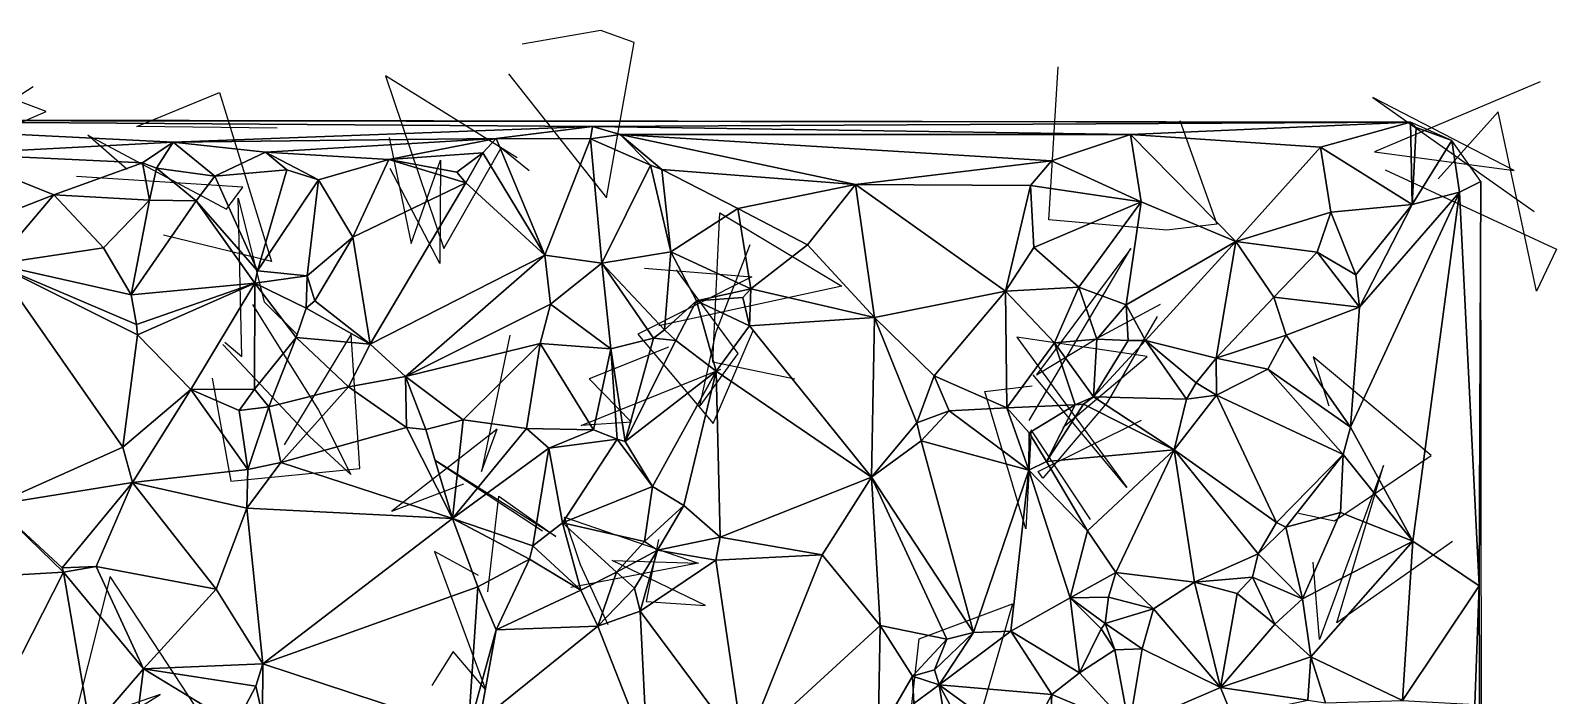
# Model space of a CAD drawing. Header units: metres. Extents: x -15.7 to 15.7, y -15.8 to 15.9.
# Drawn here: x 0.64 to 15.71, y 9.31 to 15.87 of the extents above; entities that cross this region are included whole.
import ezdxf

# ---------------------------------------------------------------- set-up
doc = ezdxf.new("R2010")
doc.units = ezdxf.units.M
doc.layers.add('CRACKS', color=1, linetype='Continuous')
doc.layers.add('STREET_MESH', color=7, linetype='Continuous')

msp = doc.modelspace()

# ---------------------------------------------------------------- linework, layer by layer
at = {"layer": 'CRACKS'}
for points in [[(5.362, 15.445, 0.1), (6.329, 14.22, 0.1), (6.604, 15.753, 0.1), (6.274, 15.872, 0.1), (5.496, 15.737, 0.1)], [(0.67, 15.315, 0.1), (-0.759, 14.393, 0.1), (0.797, 15.072, 0.1), (-0.027, 15.381, 0.1), (-0.833, 15.024, 0.1)], [(5.447, 14.616, 0.1), (4.148, 15.425, 0.1), (4.723, 13.72, 0.1), (5.29, 14.714, 0.1), (5.566, 14.489, 0.1)], [(11.991, 14.982, 0.1), (12.357, 13.961, 0.1), (11.861, 13.9, 0.1), (10.698, 14.003, 0.1), (10.79, 15.512, 0.1)], [(3.078, 14.907, 0.1), (1.694, 14.924, 0.1), (2.51, 15.259, 0.1), (3.023, 13.593, 0.1), (1.957, 13.853, 0.1)], [(15.548, 15.365, 0.1), (13.913, 14.675, 0.1), (15.293, 14.489, 0.1), (13.897, 15.211, 0.1), (15.488, 14.085, 0.1)], [(14.017, 14.497, 0.1), (15.71, 13.712, 0.1), (15.512, 13.299, 0.1), (15.135, 15.069, 0.1), (14.542, 14.407, 0.1)], [(1.596, 14.499, 0.1), (1.21, 14.838, 0.1), (2.578, 14.108, 0.1), (2.739, 14.327, 0.1), (1.096, 14.431, 0.1)], [(4.183, 14.816, 0.1), (4.401, 13.769, 0.1), (4.69, 14.593, 0.1), (4.684, 13.571, 0.1), (4.193, 14.511, 0.1)], [(2.563, 12.796, 0.1), (2.729, 12.654, 0.1), (2.694, 14.217, 0.1), (2.951, 13.192, 0.1), (3.281, 12.865, 0.1)], [(8.191, 12.431, 0.1), (7.379, 12.597, 0.1), (7.448, 14.071, 0.1), (8.653, 13.347, 0.1), (6.847, 12.957, 0.1)], [(7.018, 13.509, 0.1), (7.627, 12.684, 0.1), (7.251, 12.168, 0.1), (7.413, 12.897, 0.1), (7.747, 13.76, 0.1)], [(10.502, 12.022, 0.1), (11.506, 13.72, 0.1), (10.576, 12.472, 0.1), (11.182, 12.837, 0.1), (11.8, 13.169, 0.1)], [(6.705, 13.526, 0.1), (7.764, 13.439, 0.1), (6.638, 12.875, 0.1), (7.382, 11.993, 0.1), (7.782, 12.917, 0.1)], [(2.835, 13.167, 0.1), (3.486, 12.125, 0.1), (3.805, 11.489, 0.1), (3.399, 11.864, 0.1), (2.543, 12.772, 0.1)], [(11.767, 13.05, 0.1), (11.274, 12.198, 0.1), (10.638, 11.454, 0.1), (10.593, 11.519, 0.1), (11.613, 12.025, 0.1)], [(2.437, 12.44, 0.1), (2.622, 11.422, 0.1), (3.896, 11.548, 0.1), (3.808, 12.874, 0.1), (3.146, 11.782, 0.1)], [(5.375, 12.864, 0.1), (5.096, 11.519, 0.1), (5.249, 11.937, 0.1), (4.211, 11.126, 0.1), (4.92, 11.396, 0.1)], [(10.837, 11.952, 0.1), (11.668, 12.655, 0.1), (10.382, 12.844, 0.1), (11.468, 11.36, 0.1), (10.541, 12.472, 0.1)], [(6.943, 12.745, 0.1), (6.158, 12.434, 0.1), (6.578, 12.005, 0.1), (6.079, 11.974, 0.1), (7.46, 12.529, 0.1)], [(13.161, 11.107, 0.1), (13.517, 11.031, 0.1), (14.473, 11.675, 0.1), (13.307, 12.651, 0.1), (13.462, 12.168, 0.1)], [(11.108, 11.045, 0.1), (10.523, 11.931, 0.1), (10.469, 10.952, 0.1), (10.065, 12.309, 0.1), (10.534, 12.365, 0.1)], [(5.159, 10.33, 0.1), (5.267, 11.276, 0.1), (5.829, 10.878, 0.1), (4.635, 11.629, 0.1), (5.699, 10.933, 0.1)], [(14.682, 10.828, 0.1), (13.54, 10.025, 0.1), (14.001, 11.578, 0.1), (13.371, 9.859, 0.1), (13.308, 10.622, 0.1)], [(6.347, 10.004, 0.1), (6.073, 10.596, 0.1), (5.915, 11.068, 0.1), (7.236, 10.613, 0.1), (5.978, 10.373, 0.1)], [(5.066, 10.493, 0.1), (4.633, 10.727, 0.1), (5.134, 9.366, 0.1), (4.816, 9.741, 0.1), (4.605, 9.404, 0.1)], [(6.844, 10.848, 0.1), (6.723, 10.234, 0.1), (7.309, 10.194, 0.1), (6.386, 10.638, 0.1), (7.237, 10.613, 0.1)], [(2.271, 9.199, 0.1), (1.428, 10.482, 0.1), (0.993, 8.736, 0.1), (1.924, 9.318, 0.1), (0.807, 8.93, 0.1)], [(9.295, 8.777, 0.1), (9.418, 9.865, 0.1), (10.339, 10.211, 0.1), (9.907, 8.715, 0.1), (8.672, 8.96, 0.1)]]:
    msp.add_polyline3d(points, dxfattribs=at)
at = {"layer": 'STREET_MESH'}
for points in [[(-2.262, 14.982), (14.267, 14.967), (-5.022, 14.994)], [(-2.262, 14.982), (6.192, 14.925), (14.267, 14.967)], [(2.053, 14.771), (-2.262, 14.982), (-0.135, 14.654)], [(-2.262, 14.982), (2.053, 14.771), (6.192, 14.925)], [(6.192, 14.925), (2.053, 14.771), (5.242, 14.807)], [(6.173, 14.802), (6.192, 14.925), (5.242, 14.807)], [(6.173, 14.802), (6.465, 14.846), (6.192, 14.925)], [(6.192, 14.925), (11.504, 14.847), (14.267, 14.967)], [(6.465, 14.846), (11.504, 14.847), (6.192, 14.925)], [(11.504, 14.847), (13.38, 14.719), (14.267, 14.967)], [(13.38, 14.719), (14.286, 14.155), (14.267, 14.967)], [(14.267, 14.967), (14.325, 14.915), (14.677, 14.786)], [(14.286, 14.155), (14.325, 14.915), (14.267, 14.967)], [(1.749, 14.565), (2.053, 14.771), (-0.135, 14.654)], [(1.888, 14.513), (2.053, 14.771), (1.749, 14.565)], [(2.053, 14.771), (1.888, 14.513), (2.462, 14.433)], [(2.053, 14.771), (2.962, 14.672), (5.242, 14.807)], [(2.053, 14.771), (2.462, 14.433), (2.962, 14.672)], [(2.962, 14.672), (4.182, 14.6), (5.242, 14.807)], [(4.182, 14.6), (5.108, 14.665), (5.242, 14.807)], [(5.108, 14.665), (5.722, 13.653), (5.242, 14.807)], [(5.722, 13.653), (6.173, 14.802), (5.242, 14.807)], [(6.283, 13.574), (6.173, 14.802), (5.722, 13.653)], [(6.173, 14.802), (6.765, 14.543), (6.465, 14.846)], [(6.765, 14.543), (6.173, 14.802), (6.283, 13.574)], [(11.504, 14.847), (6.465, 14.846), (10.725, 14.585)], [(6.465, 14.846), (8.789, 14.353), (10.725, 14.585)], [(6.465, 14.846), (6.877, 14.499), (8.789, 14.353)], [(6.765, 14.543), (6.877, 14.499), (6.465, 14.846)], [(11.608, 14.182), (11.504, 14.847), (10.725, 14.585)], [(11.504, 14.847), (12.543, 13.789), (13.38, 14.719)], [(12.543, 13.789), (11.504, 14.847), (11.608, 14.182)], [(14.325, 14.915), (14.286, 14.155), (14.677, 14.786)], [(14.286, 14.155), (14.752, 14.276), (14.677, 14.786)], [(14.752, 14.276), (14.964, 14.381), (14.677, 14.786)], [(0.343, 14.043), (0.873, 14.251), (-0.135, 14.654)], [(0.873, 14.251), (1.749, 14.565), (-0.135, 14.654)], [(2.462, 14.433), (3.175, 14.498), (2.962, 14.672)], [(2.962, 14.672), (3.485, 14.398), (4.182, 14.6)], [(3.175, 14.498), (3.485, 14.398), (2.962, 14.672)], [(4.182, 14.6), (4.853, 14.474), (5.108, 14.665)], [(5.108, 14.665), (4.853, 14.474), (4.94, 14.368)], [(5.722, 13.653), (5.108, 14.665), (4.94, 14.368)], [(12.543, 13.789), (13.481, 14.078), (13.38, 14.719)], [(13.38, 14.719), (13.481, 14.078), (14.286, 14.155)], [(0.873, 14.251), (1.819, 14.197), (1.749, 14.565)], [(1.819, 14.197), (1.888, 14.513), (1.749, 14.565)], [(2.279, 14.192), (1.888, 14.513), (1.819, 14.197)], [(1.888, 14.513), (2.279, 14.192), (2.462, 14.433)], [(3.175, 14.498), (2.462, 14.433), (2.884, 13.498)], [(3.485, 14.398), (3.175, 14.498), (2.884, 13.498)], [(4.182, 14.6), (3.485, 14.398), (3.826, 13.831)], [(4.182, 14.6), (3.826, 13.831), (4.94, 14.368)], [(4.853, 14.474), (4.182, 14.6), (4.94, 14.368)], [(6.966, 13.686), (6.765, 14.543), (6.283, 13.574)], [(6.765, 14.543), (6.966, 13.686), (6.877, 14.499)], [(6.877, 14.499), (7.626, 14.114), (8.789, 14.353)], [(6.966, 13.686), (7.626, 14.114), (6.877, 14.499)], [(8.789, 14.353), (10.517, 14.341), (10.725, 14.585)], [(10.517, 14.341), (11.608, 14.182), (10.725, 14.585)], [(2.462, 14.433), (2.279, 14.192), (2.884, 13.498)], [(3.375, 13.451), (3.485, 14.398), (2.884, 13.498)], [(3.485, 14.398), (3.375, 13.451), (3.826, 13.831)], [(4.94, 14.368), (3.826, 13.831), (3.995, 12.776)], [(5.722, 13.653), (4.94, 14.368), (3.995, 12.776)], [(7.626, 14.114), (8.313, 13.757), (8.789, 14.353)], [(8.313, 13.757), (8.975, 13.039), (8.789, 14.353)], [(10.268, 13.3), (10.517, 14.341), (8.789, 14.353)], [(8.975, 13.039), (10.268, 13.3), (8.789, 14.353)], [(10.517, 14.341), (10.268, 13.3), (10.548, 13.731)], [(10.517, 14.341), (10.548, 13.731), (11.608, 14.182)], [(14.752, 14.276), (14.947, 10.391), (14.964, 14.381)], [(14.964, 14.381), (14.947, 10.391), (14.98, 0.729)], [(0.873, 14.251), (0.29, 13.565), (1.363, 13.728)], [(0.29, 13.565), (0.873, 14.251), (0.343, 14.043)], [(1.819, 14.197), (0.873, 14.251), (1.363, 13.728)], [(1.638, 13.261), (1.819, 14.197), (1.363, 13.728)], [(1.638, 13.261), (2.279, 14.192), (1.819, 14.197)], [(2.279, 14.192), (1.638, 13.261), (2.859, 13.377)], [(2.279, 14.192), (2.859, 13.377), (2.884, 13.498)], [(10.548, 13.731), (10.994, 13.337), (11.608, 14.182)], [(10.994, 13.337), (11.461, 13.164), (11.608, 14.182)], [(11.461, 13.164), (12.543, 13.789), (11.608, 14.182)], [(13.677, 11.957), (14.29, 10.832), (14.752, 14.276)], [(13.765, 13.142), (13.677, 11.957), (14.752, 14.276)], [(13.765, 13.142), (14.752, 14.276), (14.286, 14.155)], [(14.752, 14.276), (14.29, 10.832), (14.947, 10.391)], [(6.966, 13.686), (7.755, 13.321), (7.626, 14.114)], [(7.755, 13.321), (8.313, 13.757), (7.626, 14.114)], [(13.348, 13.685), (13.481, 14.078), (12.543, 13.789)], [(13.481, 14.078), (13.348, 13.685), (13.729, 13.46)], [(14.286, 14.155), (13.481, 14.078), (13.729, 13.46)], [(13.765, 13.142), (14.286, 14.155), (13.729, 13.46)], [(0.29, 13.565), (1.638, 13.261), (1.363, 13.728)], [(3.375, 13.451), (3.451, 13.203), (3.826, 13.831)], [(3.826, 13.831), (3.451, 13.203), (3.995, 12.776)], [(8.313, 13.757), (7.755, 13.321), (8.975, 13.039)], [(10.268, 13.3), (10.994, 13.337), (10.548, 13.731)], [(11.651, 12.81), (12.543, 13.789), (11.461, 13.164)], [(12.543, 13.789), (11.651, 12.81), (12.35, 12.638)], [(12.92, 13.238), (12.543, 13.789), (12.35, 12.638)], [(12.92, 13.238), (13.348, 13.685), (12.543, 13.789)], [(1.556, 11.76), (0.29, 13.565), (0.282, 11.19)], [(1.556, 11.76), (1.699, 12.868), (0.29, 13.565)], [(1.699, 12.868), (1.689, 12.968), (0.29, 13.565)], [(1.689, 12.968), (1.638, 13.261), (0.29, 13.565)], [(4.346, 12.457), (5.722, 13.653), (3.995, 12.776)], [(4.346, 12.457), (5.777, 13.171), (5.722, 13.653)], [(5.777, 13.171), (6.283, 13.574), (5.722, 13.653)], [(6.283, 13.574), (5.777, 13.171), (6.372, 12.73)], [(6.904, 12.916), (6.966, 13.686), (6.283, 13.574)], [(6.795, 12.836), (6.283, 13.574), (6.372, 12.73)], [(6.795, 12.836), (6.904, 12.916), (6.283, 13.574)], [(6.966, 13.686), (6.904, 12.916), (7.218, 13.203)], [(7.755, 13.321), (6.966, 13.686), (7.218, 13.203)], [(13.348, 13.685), (12.92, 13.238), (13.765, 13.142)], [(13.348, 13.685), (13.765, 13.142), (13.729, 13.46)], [(2.859, 13.377), (3.375, 13.451), (2.884, 13.498)], [(3.366, 13.13), (3.375, 13.451), (2.859, 13.377)], [(3.375, 13.451), (3.366, 13.13), (3.451, 13.203)], [(1.638, 13.261), (1.689, 12.968), (2.859, 13.377)], [(1.689, 12.968), (1.699, 12.868), (2.859, 13.377)], [(1.699, 12.868), (2.227, 12.328), (2.859, 13.377)], [(2.227, 12.328), (2.855, 12.33), (2.859, 13.377)], [(2.855, 12.33), (3.265, 12.841), (2.859, 13.377)], [(3.265, 12.841), (3.366, 13.13), (2.859, 13.377)], [(7.676, 13.236), (7.755, 13.321), (7.218, 13.203)], [(7.755, 13.321), (7.676, 13.236), (7.743, 12.955)], [(8.975, 13.039), (7.755, 13.321), (7.743, 12.955)], [(8.975, 13.039), (9.564, 12.464), (10.268, 13.3)], [(9.564, 12.464), (10.284, 12.147), (10.268, 13.3)], [(10.994, 13.337), (10.268, 13.3), (10.754, 12.787)], [(10.268, 13.3), (10.284, 12.147), (10.754, 12.787)], [(11.17, 12.825), (10.994, 13.337), (10.754, 12.787)], [(10.994, 13.337), (11.17, 12.825), (11.461, 13.164)], [(3.366, 13.13), (3.265, 12.841), (3.995, 12.776)], [(3.451, 13.203), (3.366, 13.13), (3.995, 12.776)], [(5.777, 13.171), (4.346, 12.457), (5.676, 12.781)], [(6.372, 12.73), (5.777, 13.171), (5.676, 12.781)], [(6.904, 12.916), (7.016, 12.813), (7.218, 13.203)], [(7.218, 13.203), (7.016, 12.813), (7.412, 12.509)], [(7.676, 13.236), (7.218, 13.203), (7.743, 12.955)], [(7.743, 12.955), (7.218, 13.203), (7.412, 12.509)], [(11.17, 12.825), (11.481, 12.81), (11.461, 13.164)], [(11.481, 12.81), (11.651, 12.81), (11.461, 13.164)], [(13.04, 12.863), (12.92, 13.238), (12.35, 12.638)], [(13.765, 13.142), (12.92, 13.238), (13.04, 12.863)], [(13.677, 11.957), (13.765, 13.142), (13.04, 12.863)], [(8.975, 13.039), (7.743, 12.955), (8.946, 11.463)], [(9.394, 11.999), (8.975, 13.039), (8.946, 11.463)], [(8.975, 13.039), (9.394, 11.999), (9.564, 12.464)], [(1.699, 12.868), (1.556, 11.76), (2.227, 12.328)], [(2.997, 12.156), (3.265, 12.841), (2.855, 12.33)], [(3.265, 12.841), (2.997, 12.156), (3.782, 12.353)], [(3.995, 12.776), (3.265, 12.841), (3.782, 12.353)], [(6.514, 11.816), (6.795, 12.836), (6.372, 12.73)], [(7.016, 12.813), (6.795, 12.836), (6.514, 11.816)], [(7.016, 12.813), (6.514, 11.816), (7.412, 12.509)], [(7.016, 12.813), (6.904, 12.916), (6.795, 12.836)], [(7.743, 12.955), (7.412, 12.509), (8.946, 11.463)], [(11.137, 12.257), (11.17, 12.825), (10.754, 12.787)], [(11.481, 12.81), (11.17, 12.825), (11.137, 12.257)], [(11.651, 12.81), (11.481, 12.81), (11.137, 12.257)], [(12.056, 12.232), (11.651, 12.81), (11.137, 12.257)], [(11.651, 12.81), (12.153, 12.393), (12.35, 12.638)], [(12.056, 12.232), (12.153, 12.393), (11.651, 12.81)], [(12.861, 12.527), (13.04, 12.863), (12.35, 12.638)], [(12.861, 12.527), (13.677, 11.957), (13.04, 12.863)], [(4.346, 12.457), (3.995, 12.776), (3.782, 12.353)], [(4.346, 12.457), (4.914, 12.027), (5.676, 12.781)], [(4.914, 12.027), (5.541, 11.943), (5.676, 12.781)], [(5.541, 11.943), (6.202, 11.928), (5.676, 12.781)], [(6.202, 11.928), (6.372, 12.73), (5.676, 12.781)], [(6.202, 11.928), (6.435, 11.838), (6.372, 12.73)], [(6.435, 11.838), (6.514, 11.816), (6.372, 12.73)], [(10.284, 12.147), (10.958, 12.177), (10.754, 12.787)], [(10.958, 12.177), (11.137, 12.257), (10.754, 12.787)], [(6.514, 11.816), (6.784, 11.37), (7.412, 12.509)], [(7.412, 12.509), (6.784, 11.37), (7.093, 11.183)], [(7.453, 10.87), (7.412, 12.509), (7.093, 11.183)], [(7.412, 12.509), (7.453, 10.87), (8.946, 11.463)], [(12.153, 12.393), (12.353, 12.271), (12.35, 12.638)], [(12.353, 12.271), (12.861, 12.527), (12.35, 12.638)], [(13.604, 11.687), (12.861, 12.527), (12.353, 12.271)], [(12.861, 12.527), (13.604, 11.687), (13.677, 11.957)], [(4.355, 11.952), (4.346, 12.457), (3.782, 12.353)], [(4.346, 12.457), (4.545, 11.933), (4.914, 12.027)], [(4.355, 11.952), (4.545, 11.933), (4.346, 12.457)], [(9.394, 11.999), (9.714, 12.118), (9.564, 12.464)], [(9.714, 12.118), (10.284, 12.147), (9.564, 12.464)], [(12.153, 12.393), (12.056, 12.232), (12.353, 12.271)], [(1.556, 11.76), (1.649, 11.411), (2.227, 12.328)], [(1.649, 11.411), (2.789, 11.537), (2.227, 12.328)], [(2.702, 12.122), (2.855, 12.33), (2.227, 12.328)], [(2.789, 11.537), (2.702, 12.122), (2.227, 12.328)], [(2.702, 12.122), (2.997, 12.156), (2.855, 12.33)], [(2.997, 12.156), (3.116, 11.607), (3.782, 12.353)], [(3.116, 11.607), (4.355, 11.952), (3.782, 12.353)], [(10.958, 12.177), (11.039, 12.184), (11.137, 12.257)], [(11.039, 12.184), (11.934, 11.731), (11.137, 12.257)], [(11.934, 11.731), (12.056, 12.232), (11.137, 12.257)], [(11.934, 11.731), (12.946, 11.016), (12.353, 12.271)], [(12.056, 12.232), (11.934, 11.731), (12.353, 12.271)], [(12.946, 11.016), (13.604, 11.687), (12.353, 12.271)], [(2.789, 11.537), (2.997, 12.156), (2.702, 12.122)], [(2.997, 12.156), (2.789, 11.537), (3.116, 11.607)], [(9.714, 12.118), (9.394, 11.999), (9.438, 11.82)], [(9.714, 12.118), (9.438, 11.82), (10.501, 11.532)], [(10.284, 12.147), (9.714, 12.118), (10.501, 11.532)], [(10.958, 12.177), (10.284, 12.147), (10.503, 11.9)], [(10.284, 12.147), (10.501, 11.532), (10.503, 11.9)], [(10.674, 11.617), (10.958, 12.177), (10.503, 11.9)], [(11.039, 12.184), (10.674, 11.617), (11.934, 11.731)], [(10.674, 11.617), (11.039, 12.184), (10.958, 12.177)], [(4.355, 11.952), (3.116, 11.607), (4.81, 11.054)], [(4.545, 11.933), (4.355, 11.952), (4.81, 11.054)], [(4.914, 12.027), (4.545, 11.933), (4.81, 11.054)], [(5.541, 11.943), (4.914, 12.027), (4.81, 11.054)], [(5.761, 11.747), (5.541, 11.943), (4.81, 11.054)], [(5.541, 11.943), (5.761, 11.747), (6.202, 11.928)], [(5.761, 11.747), (6.435, 11.838), (6.202, 11.928)], [(9.438, 11.82), (9.394, 11.999), (8.946, 11.463)], [(13.677, 11.957), (13.604, 11.687), (14.29, 10.832)], [(1.649, 11.411), (1.556, 11.76), (0.282, 11.19)], [(5.761, 11.747), (5.895, 11.012), (6.435, 11.838)], [(6.435, 11.838), (5.895, 11.012), (6.784, 11.37)], [(6.514, 11.816), (6.435, 11.838), (6.784, 11.37)], [(9.955, 9.929), (9.438, 11.82), (8.946, 11.463)], [(10.501, 11.532), (9.438, 11.82), (9.955, 9.929)], [(10.501, 11.532), (10.674, 11.617), (10.503, 11.9)], [(3.116, 11.607), (2.778, 11.157), (4.81, 11.054)], [(2.789, 11.537), (2.778, 11.157), (3.116, 11.607)], [(5.603, 10.783), (5.761, 11.747), (4.81, 11.054)], [(5.895, 11.012), (5.761, 11.747), (5.603, 10.783)], [(10.674, 11.617), (10.501, 11.532), (11.08, 10.934)], [(11.934, 11.731), (10.674, 11.617), (11.08, 10.934)], [(11.36, 10.521), (11.934, 11.731), (11.08, 10.934)], [(12.135, 10.425), (11.934, 11.731), (11.36, 10.521)], [(11.934, 11.731), (12.764, 10.704), (12.946, 11.016)], [(12.135, 10.425), (12.764, 10.704), (11.934, 11.731)], [(13.036, 10.97), (13.604, 11.687), (12.946, 11.016)], [(13.604, 11.687), (13.036, 10.97), (13.578, 11.113)], [(14.29, 10.832), (13.604, 11.687), (13.578, 11.113)], [(2.778, 11.157), (2.789, 11.537), (1.649, 11.411)], [(7.453, 10.87), (8.458, 10.694), (8.946, 11.463)], [(8.458, 10.694), (9.031, 9.998), (8.946, 11.463)], [(9.691, 9.862), (9.955, 9.929), (8.946, 11.463)], [(9.031, 9.998), (9.691, 9.862), (8.946, 11.463)], [(10.323, 9.941), (10.501, 11.532), (9.955, 9.929)], [(10.323, 9.941), (10.909, 10.27), (10.501, 11.532)], [(10.501, 11.532), (10.909, 10.27), (11.08, 10.934)], [(0.954, 10.568), (1.649, 11.411), (0.282, 11.19)], [(0.954, 10.568), (1.29, 10.581), (1.649, 11.411)], [(1.649, 11.411), (1.29, 10.581), (2.475, 10.356)], [(2.778, 11.157), (1.649, 11.411), (2.475, 10.356)], [(5.895, 11.012), (6.705, 10.827), (6.784, 11.37)], [(6.784, 11.37), (6.705, 10.827), (7.093, 11.183)], [(0.967, 10.526), (0.282, 11.19), (-1.022, 10.408)], [(0.967, 10.526), (0.954, 10.568), (0.282, 11.19)], [(2.778, 11.157), (2.475, 10.356), (2.937, 9.621)], [(4.81, 11.054), (2.778, 11.157), (2.937, 9.621)], [(6.705, 10.827), (6.834, 10.741), (7.093, 11.183)], [(6.834, 10.741), (7.453, 10.87), (7.093, 11.183)], [(5.059, 10.38), (4.81, 11.054), (2.937, 9.621)], [(5.059, 10.38), (5.569, 10.652), (4.81, 11.054)], [(5.569, 10.652), (5.603, 10.783), (4.81, 11.054)], [(6.076, 10.346), (5.895, 11.012), (5.603, 10.783)], [(6.429, 10.524), (6.705, 10.827), (5.895, 11.012)], [(6.076, 10.346), (6.429, 10.524), (5.895, 11.012)], [(12.764, 10.704), (13.036, 10.97), (12.946, 11.016)], [(13.036, 10.97), (13.202, 10.262), (13.578, 11.113)], [(13.202, 10.262), (14.29, 10.832), (13.578, 11.113)], [(7.453, 10.87), (6.834, 10.741), (7.41, 10.644)], [(7.453, 10.87), (7.41, 10.644), (8.458, 10.694)], [(10.909, 10.27), (11.36, 10.521), (11.08, 10.934)], [(12.764, 10.704), (13.202, 10.262), (13.036, 10.97)], [(5.569, 10.652), (6.076, 10.346), (5.603, 10.783)], [(6.705, 10.827), (6.429, 10.524), (6.834, 10.741)], [(6.429, 10.524), (6.605, 10.365), (6.834, 10.741)], [(6.605, 10.365), (6.662, 10.14), (6.834, 10.741)], [(6.834, 10.741), (6.662, 10.14), (7.41, 10.644)], [(12.764, 10.704), (12.135, 10.425), (12.709, 10.475)], [(13.202, 10.262), (12.764, 10.704), (12.709, 10.475)], [(13.202, 10.262), (13.284, 9.687), (14.29, 10.832)], [(14.29, 10.832), (13.284, 9.687), (14.188, 9.258)], [(14.29, 10.832), (14.188, 9.258), (14.947, 10.391)], [(0.954, 10.568), (0.967, 10.526), (1.29, 10.581)], [(1.29, 10.581), (0.967, 10.526), (1.757, 9.569)], [(1.29, 10.581), (1.757, 9.569), (2.475, 10.356)], [(5.24, 9.954), (5.569, 10.652), (5.059, 10.38)], [(6.076, 10.346), (5.569, 10.652), (5.24, 9.954)], [(7.41, 10.644), (6.662, 10.14), (7.686, 8.764)], [(8.458, 10.694), (7.41, 10.644), (7.686, 8.764)], [(9.031, 9.998), (8.458, 10.694), (7.686, 8.764)], [(0.255, 9.126), (0.967, 10.526), (-1.022, 10.408)], [(1.234, 8.961), (0.967, 10.526), (0.255, 9.126)], [(1.757, 9.569), (0.967, 10.526), (1.234, 8.961)], [(6.429, 10.524), (6.076, 10.346), (6.243, 9.992)], [(6.605, 10.365), (6.429, 10.524), (6.243, 9.992)], [(11.287, 10.278), (11.36, 10.521), (10.909, 10.27)], [(11.36, 10.521), (11.287, 10.278), (11.732, 10.162)], [(12.135, 10.425), (11.36, 10.521), (11.732, 10.162)], [(12.392, 9.385), (12.135, 10.425), (11.732, 10.162)], [(12.135, 10.425), (12.558, 10.314), (12.709, 10.475)], [(12.558, 10.314), (12.135, 10.425), (12.392, 9.385)], [(12.558, 10.314), (12.928, 10.011), (12.709, 10.475)], [(12.928, 10.011), (13.202, 10.262), (12.709, 10.475)], [(2.475, 10.356), (1.757, 9.569), (2.937, 9.621)], [(4.963, 8.951), (5.059, 10.38), (2.937, 9.621)], [(4.963, 8.951), (5.24, 9.954), (5.059, 10.38)], [(6.076, 10.346), (5.24, 9.954), (6.243, 9.992)], [(6.662, 10.14), (6.605, 10.365), (6.243, 9.992)], [(10.909, 10.27), (10.323, 9.941), (10.999, 9.531)], [(11.255, 10.019), (11.287, 10.278), (10.909, 10.27)], [(11.214, 9.965), (10.909, 10.27), (10.999, 9.531)], [(11.214, 9.965), (11.255, 10.019), (10.909, 10.27)], [(11.287, 10.278), (11.255, 10.019), (11.732, 10.162)], [(12.928, 10.011), (12.558, 10.314), (12.392, 9.385)], [(13.202, 10.262), (12.928, 10.011), (13.284, 9.687)], [(14.947, 10.391), (14.188, 9.258), (14.902, 9.217)], [(14.947, 10.391), (14.902, 9.217), (14.98, 0.729)], [(6.731, 8.749), (6.662, 10.14), (6.243, 9.992)], [(6.662, 10.14), (6.731, 8.749), (7.686, 8.764)], [(11.255, 10.019), (11.618, 9.768), (11.732, 10.162)], [(11.618, 9.768), (12.392, 9.385), (11.732, 10.162)], [(5.24, 9.954), (4.963, 8.951), (5.077, 9.049)], [(6.243, 9.992), (5.24, 9.954), (5.077, 9.049)], [(6.731, 8.749), (6.243, 9.992), (5.077, 9.049)], [(9.012, 8.913), (9.031, 9.998), (7.686, 8.764)], [(9.031, 9.998), (9.012, 8.913), (9.35, 9.496)], [(9.691, 9.862), (9.031, 9.998), (9.35, 9.496)], [(11.349, 9.757), (11.214, 9.965), (10.999, 9.531)], [(11.255, 10.019), (11.214, 9.965), (11.349, 9.757)], [(11.618, 9.768), (11.255, 10.019), (11.349, 9.757)], [(12.928, 10.011), (12.392, 9.385), (13.284, 9.687)], [(9.691, 9.862), (9.35, 9.496), (9.567, 9.559)], [(9.955, 9.929), (9.691, 9.862), (9.567, 9.559)], [(9.615, 9.413), (9.955, 9.929), (9.567, 9.559)], [(9.615, 9.413), (10.323, 9.941), (9.955, 9.929)], [(10.323, 9.941), (9.615, 9.413), (10.728, 9.315)], [(10.323, 9.941), (10.728, 9.315), (10.999, 9.531)], [(11.349, 9.757), (10.999, 9.531), (11.492, 8.998)], [(11.618, 9.768), (11.349, 9.757), (11.492, 8.998)], [(12.392, 9.385), (11.618, 9.768), (11.492, 8.998)], [(13.284, 9.687), (12.392, 9.385), (13.255, 9.262)], [(13.429, 9.236), (13.284, 9.687), (13.255, 9.262)], [(13.284, 9.687), (13.429, 9.236), (14.188, 9.258)], [(1.645, 8.696), (1.757, 9.569), (1.234, 8.961)], [(1.645, 8.696), (2.666, 9.017), (1.757, 9.569)], [(1.757, 9.569), (2.868, 9.4), (2.937, 9.621)], [(2.666, 9.017), (2.868, 9.4), (1.757, 9.569)], [(2.868, 9.4), (2.935, 9.113), (2.937, 9.621)], [(2.935, 9.113), (4.963, 8.951), (2.937, 9.621)], [(9.012, 8.913), (9.365, 9.227), (9.35, 9.496)], [(9.35, 9.496), (9.615, 9.413), (9.567, 9.559)], [(9.365, 9.227), (9.615, 9.413), (9.35, 9.496)], [(10.999, 9.531), (10.728, 9.315), (11.492, 8.998)], [(2.868, 9.4), (2.666, 9.017), (2.935, 9.113)], [(9.365, 9.227), (9.764, 8.487), (9.615, 9.413)], [(10.453, 8.804), (9.615, 9.413), (10.113, 8.497)], [(10.728, 9.315), (9.615, 9.413), (10.453, 8.804)], [(9.615, 9.413), (9.764, 8.487), (10.113, 8.497)], [(12.509, 9.103), (12.392, 9.385), (11.492, 8.998)], [(12.392, 9.385), (12.509, 9.103), (13.255, 9.262)], [(10.694, 8.631), (10.728, 9.315), (10.453, 8.804)], [(10.728, 9.315), (10.694, 8.631), (11.492, 8.998)]]:
    msp.add_3dface(points, dxfattribs=at)

doc.saveas('drawing.dxf')
